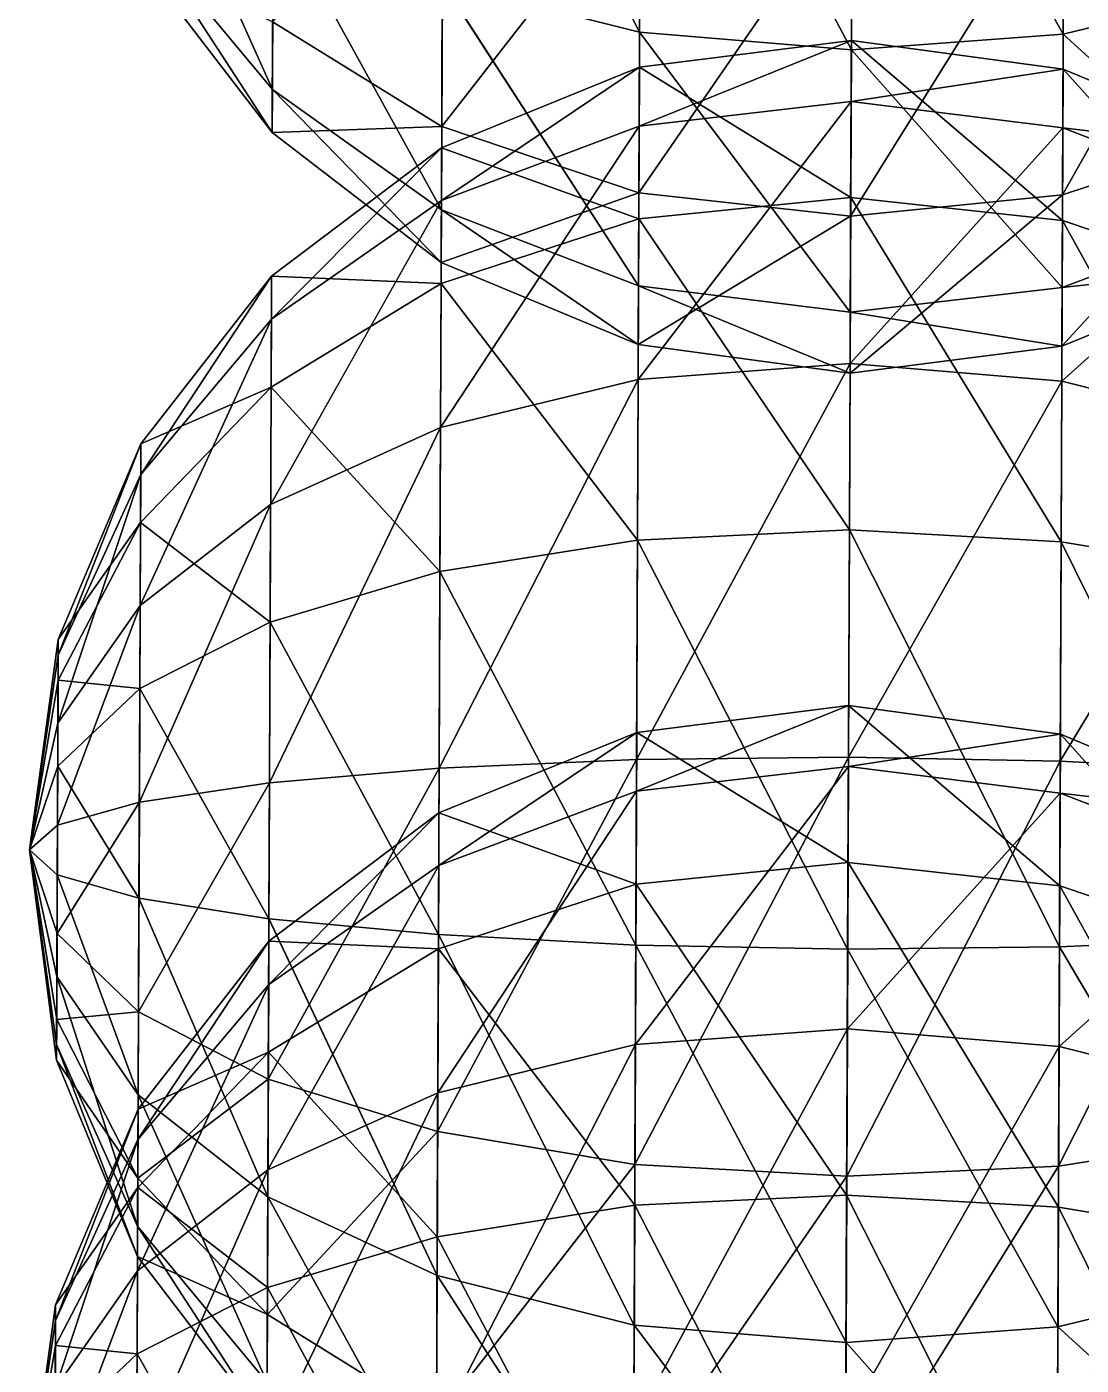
# Model space of a CAD drawing. Header units: metres. Extents: x -322 to 100, y -423 to 142.
# Drawn here: x 39.29 to 77.94, y -51.59 to -2.52 of the extents above; entities that cross this region are included whole.
import ezdxf

# ---------------------------------------------------------------- set-up
doc = ezdxf.new("R2010")
doc.units = ezdxf.units.M

msp = doc.modelspace()

# ---------------------------------------------------------------- linework, layer by layer
for points in [[(61.74984, -2.725836, -695.9994), (54.521805, -0.903561, -693.59766), (54.572906, 11.58857, -698.5786), (54.573006, 11.58867, -698.5785)], [(61.74984, -2.725836, -695.9994), (54.572906, 11.58857, -698.5786), (61.806835, 11.207324, -701.5549), (61.806934, 11.207424, -701.55475)], [(69.51185, -3.369049, -696.81854), (61.74984, -2.725836, -695.9994), (61.806835, 11.207324, -701.5549), (61.806934, 11.207424, -701.55475)], [(69.51185, -3.369049, -696.81854), (61.806835, 11.207324, -701.5549), (69.570854, 11.05562, -702.57007), (69.57095, 11.05572, -702.56995)], [(77.278854, -2.78936, -695.9994), (69.51185, -3.369049, -696.81854), (69.570854, 11.05562, -702.57007), (69.57095, 11.05572, -702.56995)], [(77.278854, -2.78936, -695.9994), (69.570854, 11.05562, -702.57007), (77.335846, 11.1438, -701.5549), (77.335945, 11.1439, -701.55475)], [(84.52156, -1.026279, -693.59766), (77.278854, -2.78936, -695.9994), (77.335846, 11.1438, -701.5549), (77.335945, 11.1439, -701.55475)], [(48.292503, -4.826231, -681.155), (43.548332, 0.901358, -678.70123), (43.568, 5.709564, -684.7979), (43.5681, 5.709664, -684.7978)], [(48.292503, -4.826231, -681.155), (43.568, 5.709564, -684.7979), (48.32032, 1.973599, -689.77704), (48.32042, 1.973699, -689.7769)], [(54.543404, 4.376441, -648.9085), (48.302685, -2.337219, -660.0884), (54.50021, -6.18321, -657.23663), (54.50031, -6.18311, -657.2365)], [(61.77393, 3.163238, -646.1551), (54.543404, 4.376441, -648.9085), (54.50021, -6.18321, -657.23663), (54.50031, -6.18311, -657.2365)], [(84.54315, 4.253721, -648.9085), (77.30294, 3.099715, -646.1551), (77.25476, -8.678043, -655.4439), (77.25486, -8.677943, -655.4438)], [(84.54315, 4.253721, -648.9085), (77.25476, -8.678043, -655.4439), (84.49996, -6.305929, -657.23663), (84.50006, -6.305829, -657.2365)], [(61.77393, 3.163238, -646.1551), (54.50021, -6.18321, -657.23663), (61.72575, -8.614521, -655.4439), (61.72585, -8.614421, -655.4438)], [(69.53679, 2.727769, -645.21594), (61.77393, 3.163238, -646.1551), (61.72575, -8.614521, -655.4439), (61.72585, -8.614421, -655.4438)], [(77.30294, 3.099715, -646.1551), (69.53679, 2.727769, -645.21594), (69.48691, -9.465464, -654.83246), (69.48701, -9.465364, -654.83234)], [(77.30294, 3.099715, -646.1551), (69.48691, -9.465464, -654.83246), (77.25476, -8.678043, -655.4439), (77.25486, -8.677943, -655.4438)], [(69.53679, 2.727769, -645.21594), (61.72575, -8.614521, -655.4439), (69.48691, -9.465464, -654.83246), (69.48701, -9.465364, -654.83234)], [(54.48774, -9.231617, -683.0379), (48.292503, -4.826231, -681.155), (48.32032, 1.973599, -689.77704), (48.32042, 1.973699, -689.7769)], [(54.48774, -9.231617, -683.0379), (48.32032, 1.973599, -689.77704), (54.521805, -0.903561, -693.59766), (54.521904, -0.903461, -693.59753)], [(48.28605, -6.404098, -670.28827), (43.54377, -0.214363, -671.0173), (43.548332, 0.901358, -678.70123), (43.54843, 0.901458, -678.7011)], [(48.28605, -6.404098, -670.28827), (43.548332, 0.901358, -678.70123), (48.292503, -4.826231, -681.155), (48.292603, -4.826131, -681.1549)], [(48.302685, -2.337219, -660.0884), (43.54377, -0.214363, -671.0173), (48.28605, -6.404098, -670.28827), (48.286148, -6.403998, -670.28815)], [(61.71184, -12.014576, -684.22156), (54.48774, -9.231617, -683.0379), (54.521805, -0.903561, -693.59766), (54.521904, -0.903461, -693.59753)], [(61.71184, -12.014576, -684.22156), (54.521805, -0.903561, -693.59766), (61.74984, -2.725836, -695.9994), (61.74994, -2.725736, -695.99927)], [(84.48749, -9.354334, -683.0379), (77.278854, -2.78936, -695.9994), (84.52156, -1.026279, -693.59766), (84.52166, -1.026179, -693.59753)], [(54.50021, -6.18321, -657.23663), (48.302685, -2.337219, -660.0884), (48.28605, -6.404098, -670.28827), (48.286148, -6.403998, -670.28815)], [(69.47251, -12.98546, -684.62524), (61.71184, -12.014576, -684.22156), (61.74984, -2.725836, -695.9994), (61.74994, -2.725736, -695.99927)], [(69.47251, -12.98546, -684.62524), (61.74984, -2.725836, -695.9994), (69.51185, -3.369049, -696.81854), (69.51195, -3.368949, -696.8184)], [(77.24086, -12.078102, -684.22156), (69.51185, -3.369049, -696.81854), (77.278854, -2.78936, -695.9994), (77.27895, -2.78926, -695.99927)], [(84.48749, -9.354334, -683.0379), (77.24086, -12.078102, -684.22156), (77.278854, -2.78936, -695.9994), (77.27895, -2.78926, -695.99927)], [(69.513245, -3.024887, -940.40686), (61.744583, -4.008284, -940.2869), (61.735767, -6.163689, -925.4426), (61.735867, -6.163589, -925.4425)], [(69.513245, -3.024887, -940.40686), (61.735767, -6.163689, -925.4426), (69.50412, -5.256329, -925.0389), (69.50422, -5.256228, -925.03876)], [(69.489716, -8.776329, -954.83167), (61.744583, -4.008284, -940.2869), (69.513245, -3.024887, -940.40686), (69.51334, -3.024787, -940.40674)], [(77.24086, -12.078102, -684.22156), (69.47251, -12.98546, -684.62524), (69.51185, -3.369049, -696.81854), (69.51195, -3.368949, -696.8184)], [(77.25087, -9.627272, -954.2202), (69.489716, -8.776329, -954.83167), (69.513245, -3.024887, -940.40686), (69.51334, -3.024787, -940.40674)], [(77.2736, -4.071806, -940.2869), (69.513245, -3.024887, -940.40686), (69.50412, -5.256329, -925.0389), (69.50422, -5.256228, -925.03876)], [(77.25087, -9.627272, -954.2202), (69.513245, -3.024887, -940.40686), (77.2736, -4.071806, -940.2869), (77.2737, -4.071706, -940.2868)], [(61.744583, -4.008284, -940.2869), (54.49704, -6.954969, -939.9353), (54.489136, -8.887453, -926.6262), (54.489235, -8.887353, -926.6261)], [(61.744583, -4.008284, -940.2869), (54.489136, -8.887453, -926.6262), (61.735767, -6.163689, -925.4426), (61.735867, -6.163589, -925.4425)], [(61.72186, -9.563749, -954.2202), (54.49704, -6.954969, -939.9353), (61.744583, -4.008284, -940.2869), (61.744682, -4.008184, -940.2868)], [(69.489716, -8.776329, -954.83167), (61.72186, -9.563749, -954.2202), (61.744583, -4.008284, -940.2869), (61.744682, -4.008184, -940.2868)], [(77.2736, -4.071806, -940.2869), (69.50412, -5.256329, -925.0389), (77.26478, -6.227213, -925.4426), (77.26488, -6.227113, -925.4425)], [(84.47642, -12.058582, -952.4275), (77.25087, -9.627272, -954.2202), (77.2736, -4.071806, -940.2869), (77.2737, -4.071706, -940.2868)], [(84.496796, -7.077688, -939.9353), (77.2736, -4.071806, -940.2869), (77.26478, -6.227213, -925.4426), (77.26488, -6.227113, -925.4425)], [(84.47642, -12.058582, -952.4275), (77.2736, -4.071806, -940.2869), (84.496796, -7.077688, -939.9353), (84.496895, -7.077588, -939.9352)], [(54.479836, -11.164103, -669.7288), (48.28605, -6.404098, -670.28827), (48.292503, -4.826231, -681.155), (48.292603, -4.826131, -681.1549)], [(54.479836, -11.164103, -669.7288), (48.292503, -4.826231, -681.155), (54.48774, -9.231617, -683.0379), (54.48784, -9.231517, -683.0378)], [(69.50412, -5.256329, -925.0389), (61.735767, -6.163689, -925.4426), (61.69777, -15.452431, -913.66473), (61.69787, -15.452331, -913.6646)], [(69.50412, -5.256329, -925.0389), (61.69777, -15.452431, -913.66473), (69.46478, -14.872744, -912.8456), (69.46488, -14.872643, -912.84546)], [(77.26478, -6.227213, -925.4426), (69.50412, -5.256329, -925.0389), (69.46478, -14.872744, -912.8456), (69.46488, -14.872643, -912.84546)], [(54.50021, -6.18321, -657.23663), (48.28605, -6.404098, -670.28827), (54.479836, -11.164103, -669.7288), (54.479935, -11.164002, -669.7287)], [(61.735767, -6.163689, -925.4426), (54.489136, -8.887453, -926.6262), (54.45507, -17.215511, -916.06647), (54.45517, -17.215412, -916.06635)], [(61.735767, -6.163689, -925.4426), (54.45507, -17.215511, -916.06647), (61.69777, -15.452431, -913.66473), (61.69787, -15.452331, -913.6646)], [(61.72575, -8.614521, -655.4439), (54.50021, -6.18321, -657.23663), (54.479836, -11.164103, -669.7288), (54.479935, -11.164002, -669.7287)], [(77.26478, -6.227213, -925.4426), (69.46478, -14.872744, -912.8456), (77.22678, -15.515955, -913.66473), (77.22688, -15.515855, -913.6646)], [(84.48889, -9.010174, -926.6262), (77.26478, -6.227213, -925.4426), (77.22678, -15.515955, -913.66473), (77.22688, -15.515855, -913.6646)], [(84.49996, -6.305929, -657.23663), (77.25476, -8.678043, -655.4439), (77.23204, -14.233505, -669.3772), (77.23214, -14.233405, -669.3771)], [(84.49996, -6.305929, -657.23663), (77.23204, -14.233505, -669.3772), (84.47958, -11.286819, -669.7288), (84.47968, -11.286719, -669.7287)], [(84.496796, -7.077688, -939.9353), (77.26478, -6.227213, -925.4426), (84.48889, -9.010174, -926.6262), (84.48899, -9.010074, -926.6261)], [(54.49704, -6.954969, -939.9353), (48.264523, -11.664143, -939.37585), (48.258064, -13.242008, -928.5091), (48.258163, -13.241908, -928.509)], [(54.49704, -6.954969, -939.9353), (48.258064, -13.242008, -928.5091), (54.489136, -8.887453, -926.6262), (54.489235, -8.887353, -926.6261)], [(54.476665, -11.935863, -952.4275), (48.264523, -11.664143, -939.37585), (54.49704, -6.954969, -939.9353), (54.49714, -6.954869, -939.9352)], [(61.72186, -9.563749, -954.2202), (54.476665, -11.935863, -952.4275), (54.49704, -6.954969, -939.9353), (54.49714, -6.954869, -939.9352)], [(61.72575, -8.614521, -655.4439), (54.479836, -11.164103, -669.7288), (61.703026, -14.169983, -669.3772), (61.703125, -14.169883, -669.3771)], [(69.48691, -9.465464, -654.83246), (61.72575, -8.614521, -655.4439), (61.703026, -14.169983, -669.3772), (61.703125, -14.169883, -669.3771)], [(69.43984, -20.969564, -964.4482), (61.72186, -9.563749, -954.2202), (69.489716, -8.776329, -954.83167), (69.489815, -8.776229, -954.83154)], [(77.20269, -21.405033, -963.50903), (69.43984, -20.969564, -964.4482), (69.489716, -8.776329, -954.83167), (69.489815, -8.776229, -954.83154)], [(69.489716, -8.776329, -954.83167), (69.489716, -8.776329, -954.83167), (69.43984, -20.969564, -964.4482), (69.43994, -20.969465, -964.44806)], [(77.25476, -8.678043, -655.4439), (69.48691, -9.465464, -654.83246), (69.46338, -15.216904, -669.25726), (69.46348, -15.216804, -669.25714)], [(77.25476, -8.678043, -655.4439), (69.46338, -15.216904, -669.25726), (77.23204, -14.233505, -669.3772), (77.23214, -14.233405, -669.3771)], [(77.20269, -21.405033, -963.50903), (69.489716, -8.776329, -954.83167), (77.25087, -9.627272, -954.2202), (77.25097, -9.627171, -954.2201)], [(54.489136, -8.887453, -926.6262), (48.258064, -13.242008, -928.5091), (48.23025, -20.04184, -919.8871), (48.23035, -20.04174, -919.88696)], [(54.489136, -8.887453, -926.6262), (48.23025, -20.04184, -919.8871), (54.45507, -17.215511, -916.06647), (54.45517, -17.215412, -916.06635)], [(61.703026, -14.169983, -669.3772), (54.479836, -11.164103, -669.7288), (54.48774, -9.231617, -683.0379), (54.48784, -9.231517, -683.0378)], [(61.703026, -14.169983, -669.3772), (54.48774, -9.231617, -683.0379), (61.71184, -12.014576, -684.22156), (61.71194, -12.014476, -684.22144)], [(84.48889, -9.010174, -926.6262), (77.22678, -15.515955, -913.66473), (84.45482, -17.33823, -916.06647), (84.45492, -17.33813, -916.06635)], [(61.67368, -21.34151, -963.50903), (54.476665, -11.935863, -952.4275), (61.72186, -9.563749, -954.2202), (61.72196, -9.563649, -954.2201)], [(69.43984, -20.969564, -964.4482), (61.67368, -21.34151, -963.50903), (61.72186, -9.563749, -954.2202), (61.72196, -9.563649, -954.2201)], [(61.72186, -9.563749, -954.2202), (61.72186, -9.563749, -954.2202), (61.67368, -21.34151, -963.50903), (61.67378, -21.341412, -963.5089)], [(69.48691, -9.465464, -654.83246), (61.703026, -14.169983, -669.3772), (69.46338, -15.216904, -669.25726), (69.46348, -15.216804, -669.25714)], [(84.43322, -22.618235, -960.7556), (77.20269, -21.405033, -963.50903), (77.25087, -9.627272, -954.2202), (77.25097, -9.627171, -954.2201)], [(77.25087, -9.627272, -954.2202), (77.25087, -9.627272, -954.2202), (77.20269, -21.405033, -963.50903), (77.20279, -21.404934, -963.5089)], [(84.47958, -11.286819, -669.7288), (77.24086, -12.078102, -684.22156), (84.48749, -9.354334, -683.0379), (84.48759, -9.354234, -683.0378)], [(84.43322, -22.618235, -960.7556), (77.25087, -9.627272, -954.2202), (84.47642, -12.058582, -952.4275), (84.47652, -12.058482, -952.42737)], [(48.264523, -11.664143, -939.37585), (43.471764, -17.814873, -938.64685), (43.4672, -18.930595, -930.9629), (43.4673, -18.930496, -930.96277)], [(48.264523, -11.664143, -939.37585), (43.4672, -18.930595, -930.9629), (48.258064, -13.242008, -928.5091), (48.258163, -13.241908, -928.509)], [(48.247887, -15.731024, -949.57574), (43.471764, -17.814873, -938.64685), (48.264523, -11.664143, -939.37585), (48.26462, -11.664042, -939.37573)], [(54.476665, -11.935863, -952.4275), (48.247887, -15.731024, -949.57574), (48.264523, -11.664143, -939.37585), (48.26462, -11.664042, -939.37573)], [(84.47958, -11.286819, -669.7288), (77.23204, -14.233505, -669.3772), (77.24086, -12.078102, -684.22156), (77.24096, -12.078002, -684.22144)], [(54.43347, -22.495514, -960.7556), (48.247887, -15.731024, -949.57574), (54.476665, -11.935863, -952.4275), (54.476765, -11.935763, -952.42737)], [(61.67368, -21.34151, -963.50903), (54.43347, -22.495514, -960.7556), (54.476665, -11.935863, -952.4275), (54.476765, -11.935763, -952.42737)], [(54.476665, -11.935863, -952.4275), (54.476665, -11.935863, -952.4275), (54.43347, -22.495514, -960.7556), (54.43357, -22.495415, -960.7555)], [(69.46338, -15.216904, -669.25726), (61.703026, -14.169983, -669.3772), (61.71184, -12.014576, -684.22156), (61.71194, -12.014476, -684.22144)], [(69.46338, -15.216904, -669.25726), (61.71184, -12.014576, -684.22156), (69.47251, -12.98546, -684.62524), (69.47261, -12.98536, -684.6251)], [(77.23204, -14.233505, -669.3772), (69.47251, -12.98546, -684.62524), (77.24086, -12.078102, -684.22156), (77.24096, -12.078002, -684.22144)], [(48.258064, -13.242008, -928.5091), (43.4672, -18.930595, -930.9629), (43.447533, -23.7388, -924.8662), (43.44763, -23.7387, -924.8661)], [(48.258064, -13.242008, -928.5091), (43.447533, -23.7388, -924.8662), (48.23025, -20.04184, -919.8871), (48.23035, -20.04174, -919.88696)], [(77.23204, -14.233505, -669.3772), (69.46338, -15.216904, -669.25726), (69.47251, -12.98546, -684.62524), (69.47261, -12.98536, -684.6251)], [(69.46478, -14.872744, -912.8456), (61.69777, -15.452431, -913.66473), (61.640774, -29.385593, -908.10925), (61.640873, -29.385494, -908.10913)], [(69.46478, -14.872744, -912.8456), (61.640774, -29.385593, -908.10925), (69.40577, -29.297415, -907.09406), (69.40587, -29.297316, -907.09393)], [(77.22678, -15.515955, -913.66473), (69.46478, -14.872744, -912.8456), (69.40577, -29.297415, -907.09406), (69.40587, -29.297316, -907.09393)], [(61.69777, -15.452431, -913.66473), (54.45507, -17.215511, -916.06647), (54.40397, -29.707647, -911.0856), (54.404068, -29.707548, -911.08545)], [(61.69777, -15.452431, -913.66473), (54.40397, -29.707647, -911.0856), (61.640774, -29.385593, -908.10925), (61.640873, -29.385494, -908.10913)], [(77.22678, -15.515955, -913.66473), (69.40577, -29.297415, -907.09406), (77.169785, -29.44912, -908.10925), (77.16988, -29.44902, -908.10913)], [(84.45482, -17.33823, -916.06647), (77.22678, -15.515955, -913.66473), (77.169785, -29.44912, -908.10925), (77.16988, -29.44902, -908.10913)], [(48.212616, -24.352943, -956.3756), (43.46, -20.690594, -945.85925), (48.247887, -15.731024, -949.57574), (48.247986, -15.730924, -949.5756)], [(48.247887, -15.731024, -949.57574), (43.46, -20.690594, -945.85925), (43.471764, -17.814873, -938.64685), (43.471863, -17.814774, -938.6467)], [(54.43347, -22.495514, -960.7556), (48.212616, -24.352943, -956.3756), (48.247887, -15.731024, -949.57574), (48.247986, -15.730924, -949.5756)], [(48.247887, -15.731024, -949.57574), (48.247887, -15.731024, -949.57574), (48.212616, -24.352943, -956.3756), (48.212715, -24.352844, -956.3755)], [(54.45507, -17.215511, -916.06647), (48.23025, -20.04184, -919.8871), (48.18853, -30.241623, -915.8202), (48.18863, -30.241524, -915.82007)], [(54.45507, -17.215511, -916.06647), (48.18853, -30.241623, -915.8202), (54.40397, -29.707647, -911.0856), (54.404068, -29.707548, -911.08545)], [(84.45482, -17.33823, -916.06647), (77.169785, -29.44912, -908.10925), (84.40372, -29.830364, -911.0856), (84.40382, -29.830265, -911.08545)], [(43.471764, -17.814873, -938.64685), (40.44538, -24.988003, -937.7979), (40.44302, -25.565544, -933.8204), (40.44312, -25.565445, -933.82025)], [(43.471764, -17.814873, -938.64685), (40.44302, -25.565544, -933.8204), (43.4672, -18.930595, -930.9629), (43.4673, -18.930496, -930.96277)], [(43.46, -20.690594, -945.85925), (40.44538, -24.988003, -937.7979), (43.471764, -17.814873, -938.64685), (43.471863, -17.814774, -938.6467)], [(43.4672, -18.930595, -930.9629), (40.44302, -25.565544, -933.8204), (40.43284, -28.054455, -930.6645), (40.432938, -28.054356, -930.66437)], [(43.4672, -18.930595, -930.9629), (40.43284, -28.054455, -930.6645), (43.447533, -23.7388, -924.8662), (43.44763, -23.7387, -924.8661)], [(48.23025, -20.04184, -919.8871), (43.447533, -23.7388, -924.8662), (43.41803, -30.951138, -921.9905), (43.41813, -30.951038, -921.99036)], [(48.23025, -20.04184, -919.8871), (43.41803, -30.951138, -921.9905), (48.18853, -30.241623, -915.8202), (48.18863, -30.241524, -915.82007)], [(43.43506, -26.787212, -950.6675), (40.439293, -26.476585, -941.5313), (43.46, -20.690594, -945.85925), (43.4601, -20.690495, -945.85913)], [(43.46, -20.690594, -945.85925), (40.439293, -26.476585, -941.5313), (40.44538, -24.988003, -937.7979), (40.44548, -24.987904, -937.7978)], [(48.212616, -24.352943, -956.3756), (43.43506, -26.787212, -950.6675), (43.46, -20.690594, -945.85925), (43.4601, -20.690495, -945.85913)], [(43.46, -20.690594, -945.85925), (43.46, -20.690594, -945.85925), (43.43506, -26.787212, -950.6675), (43.435158, -26.787113, -950.66736)], [(69.376976, -36.337418, -966.6796), (61.67368, -21.34151, -963.50903), (69.43984, -20.969564, -964.4482), (69.43994, -20.969465, -964.44806)], [(77.14197, -36.249237, -965.6644), (69.376976, -36.337418, -966.6796), (69.43984, -20.969564, -964.4482), (69.43994, -20.969465, -964.44806)], [(77.14197, -36.249237, -965.6644), (69.43984, -20.969564, -964.4482), (77.20269, -21.405033, -963.50903), (77.20279, -21.404934, -963.5089)], [(61.612957, -36.18571, -965.6644), (54.43347, -22.495514, -960.7556), (61.67368, -21.34151, -963.50903), (61.67378, -21.341412, -963.5089)], [(69.376976, -36.337418, -966.6796), (61.612957, -36.18571, -965.6644), (61.67368, -21.34151, -963.50903), (61.67378, -21.341412, -963.5089)], [(84.378784, -35.927185, -962.6881), (77.14197, -36.249237, -965.6644), (77.20269, -21.405033, -963.50903), (77.20279, -21.404934, -963.5089)], [(84.378784, -35.927185, -962.6881), (77.20269, -21.405033, -963.50903), (84.43322, -22.618235, -960.7556), (84.43332, -22.618135, -960.7555)], [(54.37903, -35.804466, -962.6881), (48.212616, -24.352943, -956.3756), (54.43347, -22.495514, -960.7556), (54.43357, -22.495415, -960.7555)], [(61.612957, -36.18571, -965.6644), (54.37903, -35.804466, -962.6881), (54.43347, -22.495514, -960.7556), (54.43357, -22.495415, -960.7555)], [(43.447533, -23.7388, -924.8662), (40.43284, -28.054455, -930.6645), (40.41757, -31.787834, -929.1759), (40.417667, -31.787735, -929.1758)], [(43.447533, -23.7388, -924.8662), (40.41757, -31.787834, -929.1759), (43.41803, -30.951138, -921.9905), (43.41813, -30.951038, -921.99036)], [(48.168167, -35.219658, -957.9535), (43.43506, -26.787212, -950.6675), (48.212616, -24.352943, -956.3756), (48.212715, -24.352844, -956.3755)], [(54.37903, -35.804466, -962.6881), (48.168167, -35.219658, -957.9535), (48.212616, -24.352943, -956.3756), (48.212715, -24.352844, -956.3755)], [(40.439293, -26.476585, -941.5313), (39.391624, -32.694695, -936.88684), (40.44538, -24.988003, -937.7979), (40.44548, -24.987904, -937.7978)], [(40.44538, -24.988003, -937.7979), (39.391624, -32.694695, -936.88684), (40.44302, -25.565544, -933.8204), (40.44312, -25.565445, -933.82025)], [(40.44302, -25.565544, -933.8204), (39.391624, -32.694695, -936.88684), (40.43284, -28.054455, -930.6645), (40.432938, -28.054356, -930.66437)], [(40.426384, -29.632427, -944.02026), (39.391624, -32.694695, -936.88684), (40.439293, -26.476585, -941.5313), (40.439392, -26.476486, -941.5312)], [(43.43506, -26.787212, -950.6675), (40.426384, -29.632427, -944.02026), (40.439293, -26.476585, -941.5313), (40.439392, -26.476486, -941.5312)], [(43.403625, -34.471138, -951.7832), (40.426384, -29.632427, -944.02026), (43.43506, -26.787212, -950.6675), (43.435158, -26.787113, -950.66736)], [(48.168167, -35.219658, -957.9535), (43.403625, -34.471138, -951.7832), (43.43506, -26.787212, -950.6675), (43.435158, -26.787113, -950.66736)], [(69.4135, -27.410538, -772.4624), (61.644836, -28.393934, -772.34247), (61.63602, -30.54934, -757.49817), (61.63612, -30.54924, -757.49805)], [(69.4135, -27.410538, -772.4624), (61.63602, -30.54934, -757.49817), (69.40437, -29.64198, -757.0944), (69.40447, -29.64188, -757.0943)], [(69.38997, -33.16198, -786.8872), (61.644836, -28.393934, -772.34247), (69.4135, -27.410538, -772.4624), (69.4136, -27.410439, -772.4623)], [(77.15112, -34.012924, -786.27576), (69.38997, -33.16198, -786.8872), (69.4135, -27.410538, -772.4624), (69.4136, -27.410439, -772.4623)], [(77.17385, -28.457457, -772.34247), (69.4135, -27.410538, -772.4624), (69.40437, -29.64198, -757.0944), (69.40447, -29.64188, -757.0943)], [(77.15112, -34.012924, -786.27576), (69.4135, -27.410538, -772.4624), (77.17385, -28.457457, -772.34247), (77.17395, -28.457357, -772.34235)], [(40.43284, -28.054455, -930.6645), (39.391624, -32.694695, -936.88684), (40.41757, -31.787834, -929.1759), (40.417667, -31.787735, -929.1758)], [(61.644836, -28.393934, -772.34247), (54.397293, -31.34062, -771.99084), (54.38939, -33.2731, -758.68176), (54.38949, -33.273003, -758.68164)], [(61.644836, -28.393934, -772.34247), (54.38939, -33.2731, -758.68176), (61.63602, -30.54934, -757.49817), (61.63612, -30.54924, -757.49805)], [(61.622112, -33.9494, -786.27576), (54.397293, -31.34062, -771.99084), (61.644836, -28.393934, -772.34247), (61.644936, -28.393835, -772.34235)], [(69.38997, -33.16198, -786.8872), (61.622112, -33.9494, -786.27576), (61.644836, -28.393934, -772.34247), (61.644936, -28.393835, -772.34235)], [(77.17385, -28.457457, -772.34247), (69.40437, -29.64198, -757.0944), (77.16503, -30.612864, -757.49817), (77.16513, -30.612764, -757.49805)], [(84.37667, -36.444233, -784.48303), (77.15112, -34.012924, -786.27576), (77.17385, -28.457457, -772.34247), (77.17395, -28.457357, -772.34235)], [(84.39705, -31.463339, -771.99084), (77.17385, -28.457457, -772.34247), (77.16503, -30.612864, -757.49817), (77.16513, -30.612764, -757.49805)], [(84.37667, -36.444233, -784.48303), (77.17385, -28.457457, -772.34247), (84.39705, -31.463339, -771.99084), (84.39715, -31.46324, -771.9907)], [(61.640774, -29.385593, -908.10925), (54.40397, -29.707647, -911.0856), (54.349525, -43.016594, -913.01807), (54.349625, -43.016495, -913.01794)], [(61.640774, -29.385593, -908.10925), (54.349525, -43.016594, -913.01807), (61.58005, -44.229797, -910.26465), (61.58015, -44.2297, -910.2645)], [(69.40577, -29.297415, -907.09406), (61.640774, -29.385593, -908.10925), (61.58005, -44.229797, -910.26465), (61.58015, -44.2297, -910.2645)], [(69.40577, -29.297415, -907.09406), (61.58005, -44.229797, -910.26465), (69.34291, -44.665268, -909.3255), (69.34301, -44.66517, -909.3254)], [(77.169785, -29.44912, -908.10925), (69.40577, -29.297415, -907.09406), (69.34291, -44.665268, -909.3255), (69.34301, -44.66517, -909.3254)], [(40.410114, -33.60992, -944.5978), (39.391624, -32.694695, -936.88684), (40.426384, -29.632427, -944.02026), (40.426483, -29.632328, -944.02014)], [(43.403625, -34.471138, -951.7832), (40.410114, -33.60992, -944.5978), (40.426384, -29.632427, -944.02026), (40.426483, -29.632328, -944.02014)], [(54.40397, -29.707647, -911.0856), (48.18853, -30.241623, -915.8202), (48.144077, -41.108334, -917.3981), (48.144176, -41.108234, -917.39795)], [(54.40397, -29.707647, -911.0856), (48.144077, -41.108334, -917.3981), (54.349525, -43.016594, -913.01807), (54.349625, -43.016495, -913.01794)], [(69.40437, -29.64198, -757.0944), (61.63602, -30.54934, -757.49817), (61.598022, -39.83808, -745.7203), (61.59812, -39.837982, -745.72015)], [(69.40437, -29.64198, -757.0944), (61.598022, -39.83808, -745.7203), (69.365036, -39.258392, -744.9011), (69.365135, -39.258293, -744.901)], [(77.169785, -29.44912, -908.10925), (69.34291, -44.665268, -909.3255), (77.10906, -44.29332, -910.26465), (77.10916, -44.29322, -910.2645)], [(77.16503, -30.612864, -757.49817), (69.40437, -29.64198, -757.0944), (69.365036, -39.258392, -744.9011), (69.365135, -39.258293, -744.901)], [(84.40372, -29.830364, -911.0856), (77.169785, -29.44912, -908.10925), (77.10906, -44.29332, -910.26465), (77.10916, -44.29322, -910.2645)], [(84.40372, -29.830364, -911.0856), (77.10906, -44.29332, -910.26465), (84.34927, -43.139313, -913.01807), (84.34937, -43.139214, -913.01794)], [(48.18853, -30.241623, -915.8202), (43.41803, -30.951138, -921.9905), (43.386597, -38.635063, -923.1062), (43.386696, -38.634964, -923.1061)], [(48.18853, -30.241623, -915.8202), (43.386597, -38.635063, -923.1062), (48.144077, -41.108334, -917.3981), (48.144176, -41.108234, -917.39795)], [(61.63602, -30.54934, -757.49817), (54.38939, -33.2731, -758.68176), (54.355324, -41.601162, -748.122), (54.355423, -41.601063, -748.1219)], [(61.63602, -30.54934, -757.49817), (54.355324, -41.601162, -748.122), (61.598022, -39.83808, -745.7203), (61.59812, -39.837982, -745.72015)], [(77.16503, -30.612864, -757.49817), (69.365036, -39.258392, -744.9011), (77.12704, -39.901604, -745.7203), (77.12714, -39.901505, -745.72015)], [(84.389145, -33.395824, -758.68176), (77.16503, -30.612864, -757.49817), (77.12704, -39.901604, -745.7203), (77.12714, -39.901505, -745.72015)], [(84.39705, -31.463339, -771.99084), (77.16503, -30.612864, -757.49817), (84.389145, -33.395824, -758.68176), (84.389244, -33.395725, -758.68164)], [(43.41803, -30.951138, -921.9905), (40.41757, -31.787834, -929.1759), (40.4013, -35.765327, -929.7534), (40.401398, -35.76523, -929.7533)], [(43.41803, -30.951138, -921.9905), (40.4013, -35.765327, -929.7534), (43.386597, -38.635063, -923.1062), (43.386696, -38.634964, -923.1061)], [(54.397293, -31.34062, -771.99084), (48.164776, -36.049793, -771.4314), (48.158318, -37.62766, -760.56464), (48.158417, -37.62756, -760.5645)], [(54.397293, -31.34062, -771.99084), (48.158318, -37.62766, -760.56464), (54.38939, -33.2731, -758.68176), (54.38949, -33.273003, -758.68164)], [(54.37692, -36.321514, -784.48303), (48.164776, -36.049793, -771.4314), (54.397293, -31.34062, -771.99084), (54.397392, -31.34052, -771.9907)], [(61.622112, -33.9494, -786.27576), (54.37692, -36.321514, -784.48303), (54.397293, -31.34062, -771.99084), (54.397392, -31.34052, -771.9907)], [(40.41757, -31.787834, -929.1759), (39.391624, -32.694695, -936.88684), (40.4013, -35.765327, -929.7534), (40.401398, -35.76523, -929.7533)], [(40.4013, -35.765327, -929.7534), (39.391624, -32.694695, -936.88684), (40.38839, -38.921165, -932.2424), (40.38849, -38.921066, -932.24225)], [(40.38839, -38.921165, -932.2424), (39.391624, -32.694695, -936.88684), (40.3823, -40.409748, -935.97577), (40.3824, -40.40965, -935.97565)], [(40.3823, -40.409748, -935.97577), (39.391624, -32.694695, -936.88684), (40.384663, -39.83221, -939.9533), (40.38476, -39.83211, -939.9532)], [(40.384663, -39.83221, -939.9533), (39.391624, -32.694695, -936.88684), (40.394844, -37.3433, -943.1092), (40.394943, -37.3432, -943.1091)], [(40.394844, -37.3433, -943.1092), (39.391624, -32.694695, -936.88684), (40.410114, -33.60992, -944.5978), (40.410213, -33.60982, -944.59766)], [(54.38939, -33.2731, -758.68176), (48.158318, -37.62766, -760.56464), (48.130505, -44.42749, -751.9426), (48.130604, -44.42739, -751.9425)], [(54.38939, -33.2731, -758.68176), (48.130505, -44.42749, -751.9426), (54.355324, -41.601162, -748.122), (54.355423, -41.601063, -748.1219)], [(69.340096, -45.355217, -796.5037), (61.622112, -33.9494, -786.27576), (69.38997, -33.16198, -786.8872), (69.39007, -33.16188, -786.8871)], [(77.10294, -45.790684, -795.5646), (69.340096, -45.355217, -796.5037), (69.38997, -33.16198, -786.8872), (69.39007, -33.16188, -786.8871)], [(69.38997, -33.16198, -786.8872), (69.38997, -33.16198, -786.8872), (69.340096, -45.355217, -796.5037), (69.340195, -45.355118, -796.5036)], [(77.10294, -45.790684, -795.5646), (69.38997, -33.16198, -786.8872), (77.15112, -34.012924, -786.27576), (77.15122, -34.012825, -786.27563)], [(43.374123, -41.68347, -948.9075), (40.394844, -37.3433, -943.1092), (40.410114, -33.60992, -944.5978), (40.410213, -33.60982, -944.59766)], [(43.374123, -41.68347, -948.9075), (40.410114, -33.60992, -944.5978), (43.403625, -34.471138, -951.7832), (43.403725, -34.47104, -951.7831)], [(84.389145, -33.395824, -758.68176), (77.12704, -39.901604, -745.7203), (84.35507, -41.72388, -748.122), (84.35517, -41.72378, -748.1219)], [(61.573933, -45.72716, -795.5646), (54.37692, -36.321514, -784.48303), (61.622112, -33.9494, -786.27576), (61.62221, -33.949303, -786.27563)], [(69.340096, -45.355217, -796.5037), (61.573933, -45.72716, -795.5646), (61.622112, -33.9494, -786.27576), (61.62221, -33.949303, -786.27563)], [(61.622112, -33.9494, -786.27576), (61.622112, -33.9494, -786.27576), (61.573933, -45.72716, -795.5646), (61.57403, -45.727062, -795.56445)], [(84.33347, -47.003883, -792.81116), (77.10294, -45.790684, -795.5646), (77.15112, -34.012924, -786.27576), (77.15122, -34.012825, -786.27563)], [(77.15112, -34.012924, -786.27576), (77.15112, -34.012924, -786.27576), (77.10294, -45.790684, -795.5646), (77.10304, -45.790585, -795.56445)], [(84.33347, -47.003883, -792.81116), (77.15112, -34.012924, -786.27576), (84.37667, -36.444233, -784.48303), (84.37677, -36.444134, -784.4829)], [(48.126442, -45.419437, -953.8866), (43.374123, -41.68347, -948.9075), (43.403625, -34.471138, -951.7832), (43.403725, -34.47104, -951.7831)], [(48.126442, -45.419437, -953.8866), (43.403625, -34.471138, -951.7832), (48.168167, -35.219658, -957.9535), (48.168266, -35.21956, -957.95337)], [(54.327927, -48.296597, -957.7072), (48.126442, -45.419437, -953.8866), (48.168167, -35.219658, -957.9535), (48.168266, -35.21956, -957.95337)], [(54.327927, -48.296597, -957.7072), (48.168167, -35.219658, -957.9535), (54.37903, -35.804466, -962.6881), (54.379128, -35.804367, -962.688)], [(43.386597, -38.635063, -923.1062), (40.4013, -35.765327, -929.7534), (40.38839, -38.921165, -932.2424), (40.38849, -38.921066, -932.24225)], [(61.55596, -50.118874, -960.10895), (54.327927, -48.296597, -957.7072), (54.37903, -35.804466, -962.6881), (54.379128, -35.804367, -962.688)], [(61.55596, -50.118874, -960.10895), (54.37903, -35.804466, -962.6881), (61.612957, -36.18571, -965.6644), (61.613056, -36.18561, -965.6643)], [(48.164776, -36.049793, -771.4314), (43.372017, -42.200523, -770.7024), (43.367455, -43.316246, -763.01843), (43.367554, -43.316147, -763.0183)], [(48.164776, -36.049793, -771.4314), (43.367455, -43.316246, -763.01843), (48.158318, -37.62766, -760.56464), (48.158417, -37.62756, -760.5645)], [(48.14814, -40.116676, -781.6313), (43.372017, -42.200523, -770.7024), (48.164776, -36.049793, -771.4314), (48.164875, -36.049694, -771.4313)], [(54.37692, -36.321514, -784.48303), (48.14814, -40.116676, -781.6313), (48.164776, -36.049793, -771.4314), (48.164875, -36.049694, -771.4313)], [(69.31797, -50.762085, -960.9281), (61.55596, -50.118874, -960.10895), (61.612957, -36.18571, -965.6644), (61.613056, -36.18561, -965.6643)], [(69.31797, -50.762085, -960.9281), (61.612957, -36.18571, -965.6644), (69.376976, -36.337418, -966.6796), (69.377075, -36.33732, -966.6795)], [(77.08498, -50.182396, -960.10895), (69.376976, -36.337418, -966.6796), (77.14197, -36.249237, -965.6644), (77.14207, -36.249138, -965.6643)], [(84.32768, -48.419315, -957.7072), (77.08498, -50.182396, -960.10895), (77.14197, -36.249237, -965.6644), (77.14207, -36.249138, -965.6643)], [(84.32768, -48.419315, -957.7072), (77.14197, -36.249237, -965.6644), (84.378784, -35.927185, -962.6881), (84.37888, -35.927086, -962.688)], [(54.333725, -46.881165, -792.81116), (48.14814, -40.116676, -781.6313), (54.37692, -36.321514, -784.48303), (54.377018, -36.321415, -784.4829)], [(61.573933, -45.72716, -795.5646), (54.333725, -46.881165, -792.81116), (54.37692, -36.321514, -784.48303), (54.377018, -36.321415, -784.4829)], [(54.37692, -36.321514, -784.48303), (54.37692, -36.321514, -784.48303), (54.333725, -46.881165, -792.81116), (54.333824, -46.881065, -792.81104)], [(77.08498, -50.182396, -960.10895), (69.31797, -50.762085, -960.9281), (69.376976, -36.337418, -966.6796), (69.377075, -36.33732, -966.6795)], [(43.354454, -46.491676, -942.8108), (40.384663, -39.83221, -939.9533), (40.394844, -37.3433, -943.1092), (40.394943, -37.3432, -943.1091)], [(43.354454, -46.491676, -942.8108), (40.394844, -37.3433, -943.1092), (43.374123, -41.68347, -948.9075), (43.37422, -41.683372, -948.90735)], [(48.158318, -37.62766, -760.56464), (43.367455, -43.316246, -763.01843), (43.347786, -48.12445, -756.92175), (43.347885, -48.12435, -756.92163)], [(48.158318, -37.62766, -760.56464), (43.347786, -48.12445, -756.92175), (48.130505, -44.42749, -751.9426), (48.130604, -44.42739, -751.9425)], [(43.386597, -38.635063, -923.1062), (40.38839, -38.921165, -932.2424), (43.361656, -44.731678, -927.9144), (43.361755, -44.73158, -927.9143)], [(48.144077, -41.108334, -917.3981), (43.386597, -38.635063, -923.1062), (43.361656, -44.731678, -927.9144), (43.361755, -44.73158, -927.9143)], [(43.361656, -44.731678, -927.9144), (40.38839, -38.921165, -932.2424), (40.3823, -40.409748, -935.97577), (40.3824, -40.40965, -935.97565)], [(69.365036, -39.258392, -744.9011), (61.598022, -39.83808, -745.7203), (61.541027, -53.771244, -740.1648), (61.541126, -53.771145, -740.1647)], [(69.365036, -39.258392, -744.9011), (61.541027, -53.771244, -740.1648), (69.30602, -53.683067, -739.1496), (69.30612, -53.68297, -739.1495)], [(77.12704, -39.901604, -745.7203), (69.365036, -39.258392, -744.9011), (69.30602, -53.683067, -739.1496), (69.30612, -53.68297, -739.1495)], [(43.34989, -47.6074, -935.12683), (40.3823, -40.409748, -935.97577), (40.384663, -39.83221, -939.9533), (40.38476, -39.83211, -939.9532)], [(43.34989, -47.6074, -935.12683), (40.384663, -39.83221, -939.9533), (43.354454, -46.491676, -942.8108), (43.354553, -46.491577, -942.81067)], [(48.11287, -48.738594, -788.43115), (43.360252, -45.076244, -777.9148), (48.14814, -40.116676, -781.6313), (48.14824, -40.116577, -781.63116)], [(48.14814, -40.116676, -781.6313), (43.360252, -45.076244, -777.9148), (43.372017, -42.200523, -770.7024), (43.372116, -42.200424, -770.7023)], [(54.333725, -46.881165, -792.81116), (48.11287, -48.738594, -788.43115), (48.14814, -40.116676, -781.6313), (48.14824, -40.116577, -781.63116)], [(48.14814, -40.116676, -781.6313), (48.14814, -40.116676, -781.6313), (48.11287, -48.738594, -788.43115), (48.11297, -48.738495, -788.431)], [(61.598022, -39.83808, -745.7203), (54.355324, -41.601162, -748.122), (54.304222, -54.0933, -743.1411), (54.30432, -54.0932, -743.141)], [(61.598022, -39.83808, -745.7203), (54.304222, -54.0933, -743.1411), (61.541027, -53.771244, -740.1648), (61.541126, -53.771145, -740.1647)], [(77.12704, -39.901604, -745.7203), (69.30602, -53.683067, -739.1496), (77.07004, -53.83477, -740.1648), (77.07014, -53.83467, -740.1647)], [(84.35507, -41.72388, -748.122), (77.12704, -39.901604, -745.7203), (77.07004, -53.83477, -740.1648), (77.07014, -53.83467, -740.1647)], [(43.361656, -44.731678, -927.9144), (40.3823, -40.409748, -935.97577), (43.34989, -47.6074, -935.12683), (43.34999, -47.6073, -935.1267)], [(48.144077, -41.108334, -917.3981), (43.361656, -44.731678, -927.9144), (48.108807, -49.730255, -924.19794), (48.108906, -49.730156, -924.1978)], [(54.349525, -43.016594, -913.01807), (48.144077, -41.108334, -917.3981), (48.108807, -49.730255, -924.19794), (48.108906, -49.730156, -924.1978)], [(48.098625, -52.21927, -945.2646), (43.354454, -46.491676, -942.8108), (43.374123, -41.68347, -948.9075), (43.37422, -41.683372, -948.90735)], [(48.098625, -52.21927, -945.2646), (43.374123, -41.68347, -948.9075), (48.126442, -45.419437, -953.8866), (48.12654, -45.41934, -953.8865)], [(54.355324, -41.601162, -748.122), (48.130505, -44.42749, -751.9426), (48.088783, -54.627274, -747.87573), (48.088882, -54.627174, -747.8756)], [(54.355324, -41.601162, -748.122), (48.088783, -54.627274, -747.87573), (54.304222, -54.0933, -743.1411), (54.30432, -54.0932, -743.141)], [(84.35507, -41.72388, -748.122), (77.07004, -53.83477, -740.1648), (84.30397, -54.216015, -743.1411), (84.30407, -54.215916, -743.141)], [(43.372017, -42.200523, -770.7024), (40.345634, -49.373653, -769.85345), (40.343273, -49.951195, -765.8759), (40.343372, -49.951096, -765.8758)], [(43.372017, -42.200523, -770.7024), (40.343273, -49.951195, -765.8759), (43.367455, -43.316246, -763.01843), (43.367554, -43.316147, -763.0183)], [(43.360252, -45.076244, -777.9148), (40.345634, -49.373653, -769.85345), (43.372017, -42.200523, -770.7024), (43.372116, -42.200424, -770.7023)], [(54.349525, -43.016594, -913.01807), (48.108807, -49.730255, -924.19794), (54.30633, -53.57625, -921.3462), (54.30643, -53.57615, -921.34607)], [(61.58005, -44.229797, -910.26465), (54.349525, -43.016594, -913.01807), (54.30633, -53.57625, -921.3462), (54.30643, -53.57615, -921.34607)], [(84.34927, -43.139313, -913.01807), (77.10906, -44.29332, -910.26465), (77.06088, -56.07108, -919.55347), (77.06098, -56.07098, -919.55334)], [(84.34927, -43.139313, -913.01807), (77.06088, -56.07108, -919.55347), (84.30608, -53.698967, -921.3462), (84.30618, -53.698868, -921.34607)], [(43.367455, -43.316246, -763.01843), (40.343273, -49.951195, -765.8759), (40.33309, -52.440105, -762.72003), (40.33319, -52.440006, -762.7199)], [(43.367455, -43.316246, -763.01843), (40.33309, -52.440105, -762.72003), (43.347786, -48.12445, -756.92175), (43.347885, -48.12435, -756.92163)], [(48.130505, -44.42749, -751.9426), (43.347786, -48.12445, -756.92175), (43.318283, -55.33679, -754.046), (43.318382, -55.33669, -754.0459)], [(48.130505, -44.42749, -751.9426), (43.318283, -55.33679, -754.046), (48.088783, -54.627274, -747.87573), (48.088882, -54.627174, -747.8756)], [(61.58005, -44.229797, -910.26465), (54.30633, -53.57625, -921.3462), (61.53187, -56.007557, -919.55347), (61.53197, -56.007458, -919.55334)], [(69.34291, -44.665268, -909.3255), (61.58005, -44.229797, -910.26465), (61.53187, -56.007557, -919.55347), (61.53197, -56.007458, -919.55334)], [(77.10906, -44.29332, -910.26465), (69.34291, -44.665268, -909.3255), (69.29303, -56.858498, -918.942), (69.29313, -56.8584, -918.9419)], [(77.10906, -44.29332, -910.26465), (69.29303, -56.858498, -918.942), (77.06088, -56.07108, -919.55347), (77.06098, -56.07098, -919.55334)], [(43.33531, -51.172863, -782.723), (40.339546, -50.862236, -773.58685), (43.360252, -45.076244, -777.9148), (43.36035, -45.076145, -777.9147)], [(43.360252, -45.076244, -777.9148), (40.339546, -50.862236, -773.58685), (40.345634, -49.373653, -769.85345), (40.345734, -49.373554, -769.85333)], [(48.11287, -48.738594, -788.43115), (43.33531, -51.172863, -782.723), (43.360252, -45.076244, -777.9148), (43.36035, -45.076145, -777.9147)], [(43.360252, -45.076244, -777.9148), (43.360252, -45.076244, -777.9148), (43.33531, -51.172863, -782.723), (43.33541, -51.172764, -782.7229)], [(48.108807, -49.730255, -924.19794), (43.361656, -44.731678, -927.9144), (43.34989, -47.6074, -935.12683), (43.34999, -47.6073, -935.1267)], [(69.34291, -44.665268, -909.3255), (61.53187, -56.007557, -919.55347), (69.29303, -56.858498, -918.942), (69.29313, -56.8584, -918.9419)], [(54.29386, -56.624653, -947.14746), (48.098625, -52.21927, -945.2646), (48.126442, -45.419437, -953.8866), (48.12654, -45.41934, -953.8865)], [(54.29386, -56.624653, -947.14746), (48.126442, -45.419437, -953.8866), (54.327927, -48.296597, -957.7072), (54.328026, -48.296497, -957.7071)], [(69.27723, -60.72307, -798.73517), (61.573933, -45.72716, -795.5646), (69.340096, -45.355217, -796.5037), (69.340195, -45.355118, -796.5036)], [(77.04222, -60.634888, -797.72), (69.27723, -60.72307, -798.73517), (69.340096, -45.355217, -796.5037), (69.340195, -45.355118, -796.5036)], [(77.04222, -60.634888, -797.72), (69.340096, -45.355217, -796.5037), (77.10294, -45.790684, -795.5646), (77.10304, -45.790585, -795.56445)], [(61.51321, -60.57136, -797.72), (54.333725, -46.881165, -792.81116), (61.573933, -45.72716, -795.5646), (61.57403, -45.727062, -795.56445)], [(69.27723, -60.72307, -798.73517), (61.51321, -60.57136, -797.72), (61.573933, -45.72716, -795.5646), (61.57403, -45.727062, -795.56445)], [(84.27904, -60.312836, -794.74365), (77.04222, -60.634888, -797.72), (77.10294, -45.790684, -795.5646), (77.10304, -45.790585, -795.56445)], [(84.27904, -60.312836, -794.74365), (77.10294, -45.790684, -795.5646), (84.33347, -47.003883, -792.81116), (84.33357, -47.003784, -792.81104)], [(48.09217, -53.797134, -934.3978), (43.34989, -47.6074, -935.12683), (43.354454, -46.491676, -942.8108), (43.354553, -46.491577, -942.81067)], [(48.09217, -53.797134, -934.3978), (43.354454, -46.491676, -942.8108), (48.098625, -52.21927, -945.2646), (48.098724, -52.21917, -945.26447)], [(54.27928, -60.190117, -794.74365), (48.11287, -48.738594, -788.43115), (54.333725, -46.881165, -792.81116), (54.333824, -46.881065, -792.81104)], [(61.51321, -60.57136, -797.72), (54.27928, -60.190117, -794.74365), (54.333725, -46.881165, -792.81116), (54.333824, -46.881065, -792.81104)], [(48.108807, -49.730255, -924.19794), (43.34989, -47.6074, -935.12683), (48.09217, -53.797134, -934.3978), (48.09227, -53.797035, -934.3977)], [(43.347786, -48.12445, -756.92175), (40.33309, -52.440105, -762.72003), (40.31782, -56.173485, -761.23145), (40.31792, -56.173386, -761.2313)], [(43.347786, -48.12445, -756.92175), (40.31782, -56.173485, -761.23145), (43.318283, -55.33679, -754.046), (43.318382, -55.33669, -754.0459)], [(61.517963, -59.40761, -948.3311), (54.29386, -56.624653, -947.14746), (54.327927, -48.296597, -957.7072), (54.328026, -48.296497, -957.7071)], [(61.517963, -59.40761, -948.3311), (54.327927, -48.296597, -957.7072), (61.55596, -50.118874, -960.10895), (61.55606, -50.118774, -960.1088)], [(84.29361, -56.747368, -947.14746), (77.08498, -50.182396, -960.10895), (84.32768, -48.419315, -957.7072), (84.32778, -48.419216, -957.7071)], [(48.06842, -59.60531, -790.00903), (43.33531, -51.172863, -782.723), (48.11287, -48.738594, -788.43115), (48.11297, -48.738495, -788.431)], [(54.27928, -60.190117, -794.74365), (48.06842, -59.60531, -790.00903), (48.11287, -48.738594, -788.43115), (48.11297, -48.738495, -788.431)], [(40.339546, -50.862236, -773.58685), (39.291878, -57.080345, -768.9424), (40.345634, -49.373653, -769.85345), (40.345734, -49.373554, -769.85333)], [(40.345634, -49.373653, -769.85345), (39.291878, -57.080345, -768.9424), (40.343273, -49.951195, -765.8759), (40.343372, -49.951096, -765.8758)], [(40.343273, -49.951195, -765.8759), (39.291878, -57.080345, -768.9424), (40.33309, -52.440105, -762.72003), (40.33319, -52.440006, -762.7199)], [(54.30633, -53.57625, -921.3462), (48.108807, -49.730255, -924.19794), (48.09217, -53.797134, -934.3978), (48.09227, -53.797035, -934.3977)], [(69.27863, -60.378494, -948.7348), (61.517963, -59.40761, -948.3311), (61.55596, -50.118874, -960.10895), (61.55606, -50.118774, -960.1088)], [(69.27863, -60.378494, -948.7348), (61.55596, -50.118874, -960.10895), (69.31797, -50.762085, -960.9281), (69.31807, -50.761986, -960.928)], [(77.04698, -59.471138, -948.3311), (69.31797, -50.762085, -960.9281), (77.08498, -50.182396, -960.10895), (77.085075, -50.182297, -960.1088)], [(84.29361, -56.747368, -947.14746), (77.04698, -59.471138, -948.3311), (77.08498, -50.182396, -960.10895), (77.085075, -50.182297, -960.1088)], [(40.326637, -54.018078, -776.0758), (39.291878, -57.080345, -768.9424), (40.339546, -50.862236, -773.58685), (40.339645, -50.862137, -773.58673)], [(43.33531, -51.172863, -782.723), (40.326637, -54.018078, -776.0758), (40.339546, -50.862236, -773.58685), (40.339645, -50.862137, -773.58673)], [(77.04698, -59.471138, -948.3311), (69.27863, -60.378494, -948.7348), (69.31797, -50.762085, -960.9281), (69.31807, -50.761986, -960.928)], [(43.30388, -58.85679, -783.83875), (40.326637, -54.018078, -776.0758), (43.33531, -51.172863, -782.723), (43.33541, -51.172764, -782.7229)], [(48.06842, -59.60531, -790.00903), (43.30388, -58.85679, -783.83875), (43.33531, -51.172863, -782.723), (43.33541, -51.172764, -782.7229)]]:
    msp.add_3dface(points)

doc.saveas('drawing.dxf')
